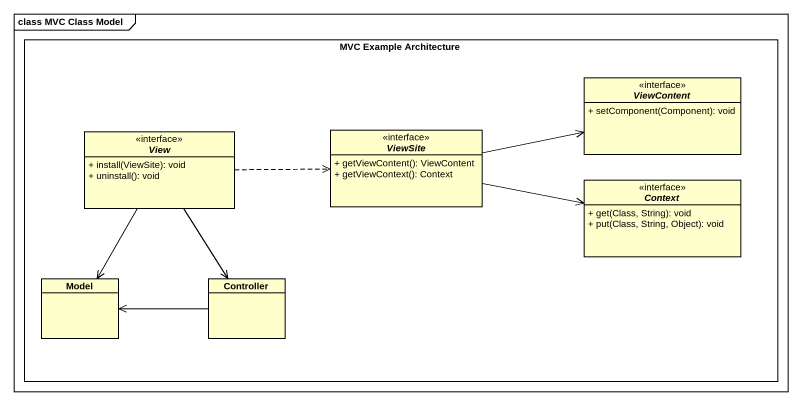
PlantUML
@startuml
mainframe class MVC Class Model
hide circle
hide empty members
skinparam classAttributeIconSize 0
rectangle "MVC Example Architecture" as MVC_Example_Architecture {
  interface ViewContent {
    + setComponent(Component): void
  }
  interface View {
    + install(ViewSite): void
    + uninstall(): void
  }
  interface ViewSite {
    + getViewContent(): ViewContent
    + getViewContext(): Context
  }
  interface Context {
    + get(Class, String): void
    + put(Class, String, Object): void
  }
  class Model
  class Controller
}
View .right.> ViewSite
View --> Model
View --> Controller
ViewSite -right-> ViewContent
ViewSite -right-> Context
Controller -left-> Model
@enduml
